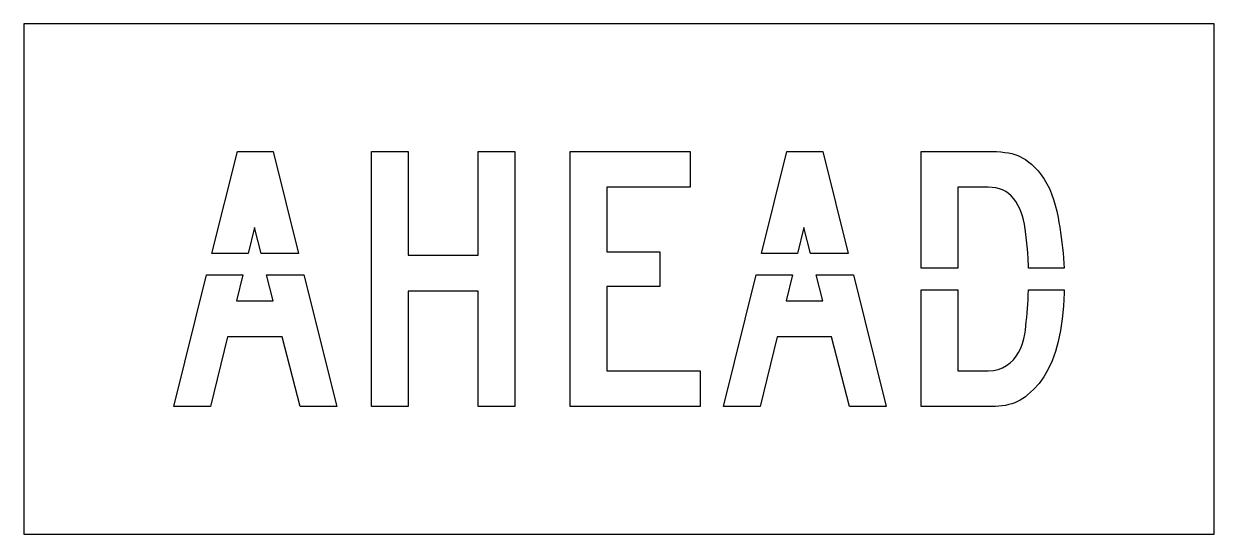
# Model space of a CAD drawing. Extents: x 0 to 28, y 0 to 12.
import ezdxf

# ---------------------------------------------------------------- set-up
doc = ezdxf.new("R2010")
doc.units = 0
doc.layers.add('CUT', color=7, linetype='Continuous')
doc.layers.add('OUTSIDE', color=1, linetype='Continuous')

msp = doc.modelspace()

# ---------------------------------------------------------------- linework, layer by layer
at = {"layer": 'CUT'}
for points in [[(5.0236, 9), (5.866, 9), (6.4643, 6.5984), (5.5807, 6.5984), (5.4238, 7.2108), (5.2745, 6.5984), (4.4254, 6.5984)], [(9.0442, 3), (8.1814, 3), (8.1814, 9), (9.0442, 9), (9.0442, 6.558), (10.6864, 6.558), (10.6864, 9), (11.5498, 9), (11.5498, 3), (10.6864, 3), (10.6864, 5.7156), (9.0442, 5.7156)], [(15.6754, 8.1576), (13.7176, 8.1576), (13.7176, 6.642), (14.9596, 6.642), (14.9596, 5.8212), (13.7176, 5.8212), (13.7176, 3.8424), (15.907, 3.8424), (15.907, 3), (12.8548, 3), (12.8548, 9), (15.6754, 9)], [(17.9494, 9), (18.7918, 9), (19.3901, 6.5984), (18.5065, 6.5984), (18.3496, 7.2108), (18.2003, 6.5984), (17.3512, 6.5984)], [(23.602, 6.7722), (23.5888, 6.9156), (23.5732, 7.0506), (23.5552, 7.1754), (23.5354, 7.2888), (23.5138, 7.3896), (23.4904, 7.476), (23.4652, 7.5474), (23.4256, 7.6476), (23.3824, 7.7388), (23.3344, 7.8204), (23.2816, 7.893), (23.2246, 7.956), (23.1622, 8.0106), (23.0956, 8.0562), (23.0236, 8.0934), (22.9468, 8.1216), (22.8652, 8.142), (22.7782, 8.154), (22.6858, 8.1576), (21.97, 8.1576), (21.97, 6.251), (21.1072, 6.251), (21.1072, 9), (22.6438, 9), (22.765, 8.9988), (22.8766, 8.9946), (22.9786, 8.9874), (23.0728, 8.9772), (23.1592, 8.964), (23.2384, 8.9472), (23.3122, 8.9274), (23.38, 8.9034), (23.443, 8.8758), (23.5024, 8.844), (23.5588, 8.8086), (23.6122, 8.7684), (23.6998, 8.7012), (23.782, 8.625), (23.8606, 8.5404), (23.9338, 8.448), (24.0016, 8.3478), (24.0652, 8.2392), (24.1228, 8.124), (24.175, 8.001), (24.2224, 7.8714), (24.2632, 7.7346), (24.2986, 7.5918), (24.328, 7.4424), (24.3484, 7.3302), (24.3682, 7.215), (24.3868, 7.0968), (24.4036, 6.9774), (24.4192, 6.8562), (24.4336, 6.7344), (24.4456, 6.612), (24.4558, 6.489), (24.4642, 6.3672), (24.47, 6.251), (23.6295, 6.251), (23.6284, 6.3018), (23.6218, 6.4638), (23.6128, 6.621)], [(5.152, 6.0964), (5.0026, 5.484), (5.866, 5.484), (5.7092, 6.0964), (6.5893, 6.0964), (7.3606, 3), (6.4972, 3), (6.076, 4.6422), (4.792, 4.6422), (4.3918, 3), (3.529, 3), (4.3003, 6.0964)], [(18.0778, 6.0964), (17.9284, 5.484), (18.7918, 5.484), (18.635, 6.0964), (19.5151, 6.0964), (20.2864, 3), (19.423, 3), (19.0018, 4.6422), (17.7178, 4.6422), (17.3176, 3), (16.4548, 3), (17.2261, 6.0964)], [(24.1876, 4.0782), (24.0982, 3.8802), (23.9956, 3.7014), (23.881, 3.5406), (23.7532, 3.3984), (23.6122, 3.2736), (23.5582, 3.2286), (23.5, 3.1878), (23.4394, 3.1512), (23.3752, 3.1188), (23.3086, 3.09), (23.2384, 3.066), (23.1664, 3.0456), (23.0914, 3.0288), (23.014, 3.0162), (22.9348, 3.0072), (22.8532, 3.0018), (22.7704, 3), (21.1072, 3), (21.1072, 5.749), (21.97, 5.749), (21.97, 3.8424), (22.6858, 3.8424), (22.8076, 3.8502), (22.9198, 3.8736), (23.0224, 3.912), (23.1154, 3.963), (23.2, 4.026), (23.2756, 4.0998), (23.3422, 4.1838), (23.4004, 4.2756), (23.4496, 4.3752), (23.491, 4.4808), (23.524, 4.5912), (23.5492, 4.7052), (23.5594, 4.8006), (23.5702, 4.8984), (23.5798, 4.9974), (23.5894, 5.0982), (23.599, 5.2008), (23.6068, 5.3052), (23.6146, 5.4114), (23.6206, 5.5194), (23.626, 5.6292), (23.6302, 5.7402), (23.6304, 5.749), (24.471, 5.749), (24.4696, 5.6736), (24.4522, 5.3574), (24.4234, 5.0616), (24.3826, 4.7862), (24.3298, 4.5306), (24.265, 4.2948)]]:
    msp.add_lwpolyline(points, close=True, dxfattribs=at)
at = {"layer": 'OUTSIDE'}
msp.add_lwpolyline([(0, 0), (28, 0), (28, 12), (0, 12)], close=True, dxfattribs=at)

doc.saveas('drawing.dxf')
